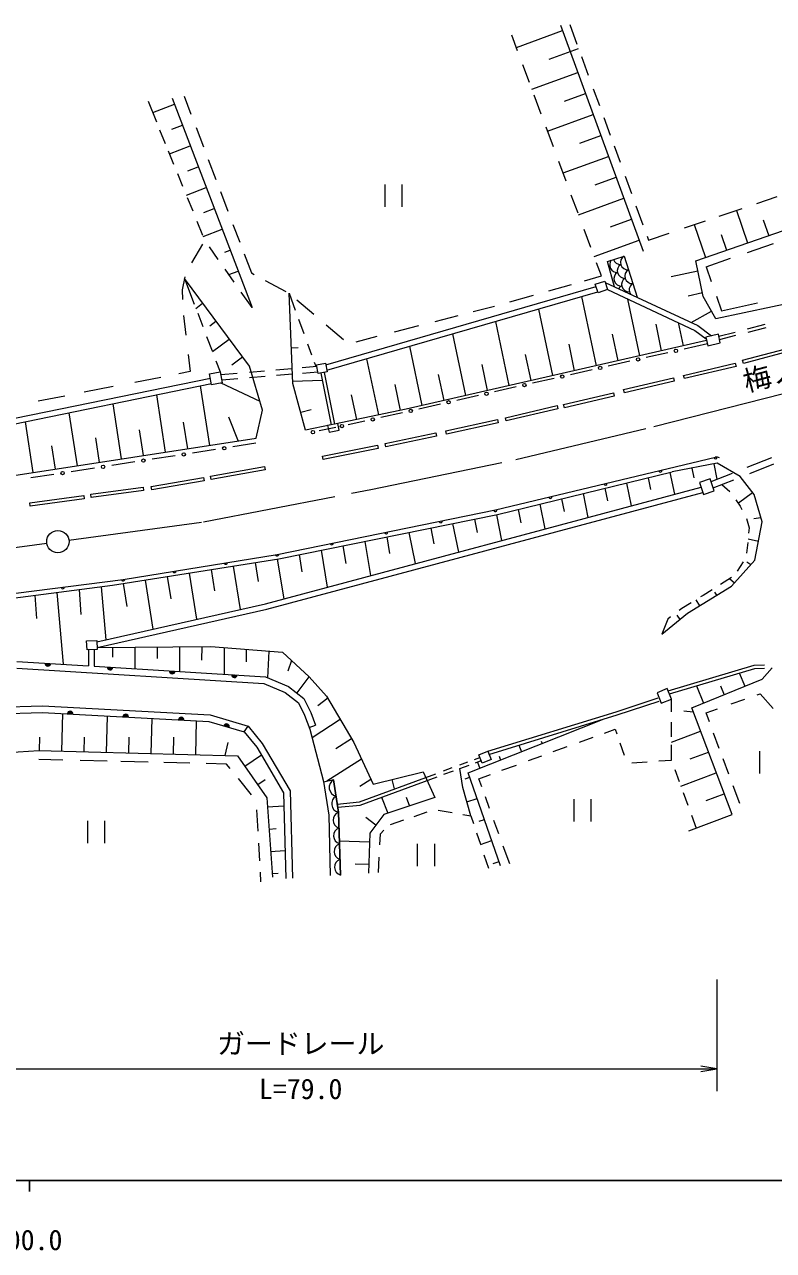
# Model space of a CAD drawing. Units: millimetres, scale not verified. Extents: x 40000 to 680000, y 20000 to 380000.
# Drawn here: x 367566 to 434692, y 198715 to 308657 of the extents above; entities that cross this region are included whole.
import ezdxf
from ezdxf.enums import TextEntityAlignment as Align

# ---------------------------------------------------------------- set-up
doc = ezdxf.new("R2010")
doc.units = ezdxf.units.MM
doc.header["$LTSCALE"] = 1000
doc.linetypes.add('CHAIN', pattern=[18.5, 12, -1.5, 3.5, -1.5])
for name, color, linetype, lineweight in [('M-BGD', 7, 'Continuous', 13), ('M-BMK', 2, 'CHAIN', 13), ('M-BMK-SRVR', 3, 'Continuous', 13), ('M-STR-HTXT', 7, 'Continuous', 13), ('M-STR-STR3', 7, 'Continuous', 13), ('M-TTL-BAND', 7, 'Continuous', 25)]:
    doc.layers.add(name, color=color, linetype=linetype, lineweight=lineweight)
doc.styles.add('ＭＳ ゴシック', font='')
doc.styles.get('ＭＳ ゴシック').set_extended_font_data('MS Gothic')

# ---------------------------------------------------------------- blocks, each defined once
blk = doc.blocks.new('open_arrow')
at = {"color": 0, "linetype": 'Continuous', "lineweight": -2}
blk.add_lwpolyline([(7.5, 1.25), (0, 0), (7.5, -1.25)], dxfattribs=at)

msp = doc.modelspace()

# ---------------------------------------------------------------- linework, layer by layer
at = {"layer": 'M-BGD'}
for p, q in [((411647, 306598), (415783, 308108)), ((415600, 308610), (423008, 288319)), ((416434, 308657), (417078, 306892)), ((427721, 287462), (488529, 308443)), ((411762, 306290), (411235, 307708)), ((414590, 305543), (417220, 306504)), ((417483, 305784), (418093, 304112)), ((412818, 303449), (412230, 305031)), ((413041, 302849), (417155, 304351)), ((415962, 301786), (417841, 302472)), ((418535, 302903), (419088, 301388)), ((379411, 299910), (378664, 301747)), ((379064, 300762), (380997, 301500)), ((380785, 302056), (387958, 283275)), ((381874, 302226), (382481, 300628)), ((413871, 300618), (413239, 302316)), ((414436, 299100), (418527, 300593)), ((419476, 300327), (420061, 298725)), ((380206, 297957), (379703, 299192)), ((380776, 299275), (381710, 299632)), ((382938, 299426), (383594, 297700)), ((414965, 297677), (414310, 299438)), ((417334, 298029), (419213, 298715)), ((380957, 296111), (380477, 297290)), ((380572, 297056), (382424, 297764)), ((420411, 297765), (420939, 296318)), ((382203, 295539), (383138, 295895)), ((384035, 296540), (384715, 294752)), ((416108, 294601), (415445, 296384)), ((415830, 295350), (419899, 296836)), ((381763, 294130), (381301, 295266)), ((418706, 294271), (420584, 294957)), ((421405, 295043), (421966, 293507)), ((382080, 293350), (383851, 294027)), ((385118, 293691), (385792, 291919)), ((399886, 292308), (399886, 294308)), ((401386, 294308), (401386, 292308)), ((382667, 291906), (382180, 293105)), ((417174, 291735), (416574, 293349)), ((417224, 291601), (421270, 293079)), ((433205, 292614), (435038, 293234)), ((383631, 291802), (384565, 292159)), ((422370, 292400), (422998, 290679)), ((429833, 291473), (431897, 292172)), ((431367, 291992), (432375, 289068)), ((383546, 289748), (383041, 290988)), ((383587, 289644), (385278, 290290)), ((386245, 290727), (386853, 289128)), ((418321, 288650), (417712, 290289)), ((420078, 290514), (421956, 291200)), ((426730, 290423), (428614, 291061)), ((427577, 290710), (428594, 287763)), ((433777, 291138), (434266, 289720)), ((418618, 287852), (422642, 289321)), ((423369, 289664), (423492, 289328)), ((423492, 289328), (425356, 289958)), ((429996, 289833), (430485, 288416)), ((383509, 288972), (382518, 287287)), ((384933, 287592), (384136, 288730)), ((385525, 288243), (385992, 288422)), ((387248, 288087), (387898, 286379)), ((432355, 288214), (434690, 289020)), ((419267, 286107), (418824, 287299)), ((419804, 287399), (421297, 287883)), ((420433, 285139), (419804, 287399)), ((421297, 287883), (422464, 284192)), ((421297, 287883), (422464, 284192)), ((428406, 284266), (427721, 287462)), ((428646, 286935), (430851, 287696)), ((381919, 286022), (381690, 284876)), ((387722, 278030), (381889, 285871)), ((381889, 285871), (382772, 283578)), ((386362, 285552), (385541, 286725)), ((385881, 286239), (386706, 286553)), ((387898, 286379), (388150, 286243)), ((417744, 285675), (419267, 286107)), ((425530, 286059), (427912, 286570)), ((428646, 286935), (429111, 285613)), ((381690, 284876), (381732, 284002)), ((389135, 285711), (390976, 284717)), ((394558, 278152), (418791, 285151)), ((414545, 284766), (416588, 285347)), ((418720, 285370), (419572, 285647)), ((418967, 284609), (418720, 285370)), ((419819, 284886), (418967, 284609)), ((419572, 285647), (419819, 284886)), ((419613, 285521), (427901, 281657)), ((419803, 284881), (427643, 281226)), ((443595, 285243), (429525, 282256)), ((382916, 283205), (383531, 283663)), ((387958, 283275), (386982, 284667)), ((391602, 276469), (391277, 284568)), ((391277, 284568), (391835, 283038)), ((391986, 283961), (393494, 282670)), ((394652, 277659), (418945, 284675)), ((411058, 283776), (413171, 284376)), ((417485, 284253), (418787, 278062)), ((421619, 284034), (422687, 278954)), ((427053, 284340), (428331, 284614)), ((429525, 282256), (428406, 284266)), ((429573, 284299), (430041, 282969)), ((430041, 282969), (433266, 283687)), ((381813, 282563), (382020, 280784)), ((383088, 282759), (383548, 281564)), ((404371, 282031), (406425, 282559)), ((407790, 282910), (409687, 283398)), ((413632, 283141), (414887, 277169)), ((427319, 281929), (429142, 282945)), ((384175, 281650), (384725, 282059)), ((392134, 282220), (392592, 280962)), ((394615, 281711), (396153, 280396)), ((400717, 281092), (402894, 281652)), ((409778, 282028), (410988, 276277)), ((424135, 281788), (424637, 279400)), ((426151, 281922), (426587, 279846)), ((427901, 281657), (429134, 280739)), ((432367, 281367), (433945, 281779)), ((432413, 281069), (434042, 281494)), ((383884, 280693), (384380, 279406)), ((384409, 279331), (385919, 280454)), ((397292, 280212), (399179, 280697)), ((405925, 280915), (407088, 275385)), ((420238, 280883), (420737, 278508)), ((427643, 281226), (428675, 280457)), ((429752, 280879), (428637, 280627)), ((428637, 280627), (428814, 279847)), ((429928, 280099), (429752, 280879)), ((429794, 280695), (431265, 281079)), ((429860, 280402), (431324, 280784)), ((392100, 279661), (391475, 279636)), ((392932, 280032), (393293, 279043)), ((428704, 280330), (401770, 274169)), ((402071, 279802), (403188, 274493)), ((416340, 279979), (416837, 277615)), ((428772, 280031), (426683, 279558)), ((428814, 279847), (429928, 280099)), ((431923, 278549), (436380, 279729)), ((436457, 279439), (432000, 278259)), ((382220, 279067), (382399, 277529)), ((384726, 278507), (385113, 277501)), ((386148, 278132), (387112, 278849)), ((393538, 278371), (393672, 278004)), ((393727, 278141), (394531, 278294)), ((394531, 278294), (394680, 277508)), ((398218, 278689), (399279, 273645)), ((408546, 278169), (409038, 275831)), ((412443, 279074), (412938, 276723)), ((421830, 278460), (419889, 278020)), ((425227, 279229), (423286, 278789)), ((426635, 277194), (431268, 278287)), ((431268, 278287), (431336, 277995)), ((432000, 278259), (431923, 278549)), ((382399, 277529), (381382, 277330)), ((384153, 277329), (385113, 277501)), ((384330, 276345), (384153, 277329)), ((385113, 277501), (385290, 276517)), ((385154, 277274), (386623, 277400)), ((387718, 277494), (389084, 277611)), ((388902, 274065), (387722, 278030)), ((387741, 276994), (389127, 277113)), ((390086, 277697), (391520, 277820)), ((390137, 277199), (391585, 277323)), ((392458, 277900), (393751, 278011)), ((392477, 277400), (393845, 277517)), ((393876, 277355), (393727, 278141)), ((394680, 277508), (393876, 277355)), ((394132, 277404), (395049, 272751)), ((394427, 277460), (395342, 272817)), ((404649, 277265), (405138, 274939)), ((418434, 277690), (416493, 277251)), ((426704, 276902), (426635, 277194)), ((431336, 277995), (426704, 276902)), ((365352, 273078), (384222, 276947)), ((365418, 272582), (384310, 276455)), ((375519, 276182), (372920, 275673)), ((379784, 277017), (377441, 276558)), ((383316, 276251), (384135, 270909)), ((385290, 276517), (384330, 276345)), ((388671, 274842), (385196, 276500)), ((385243, 276779), (386675, 276902)), ((394262, 276745), (391596, 276638)), ((392760, 272274), (391602, 276469)), ((400751, 276360), (401238, 274047)), ((411640, 276152), (409699, 275713)), ((415037, 276921), (413096, 276482)), ((421260, 275927), (425718, 276976)), ((425786, 276684), (421329, 275635)), ((425718, 276976), (425786, 276684)), ((371169, 275330), (368795, 274865)), ((379392, 275447), (380182, 270302)), ((396854, 275455), (397322, 273233)), ((408243, 275383), (406302, 274943)), ((415885, 274572), (420343, 275621)), ((420411, 275329), (415954, 274280)), ((420343, 275621), (420411, 275329)), ((421329, 275635), (421260, 275927)), ((371545, 273838), (372274, 269089)), ((375469, 274642), (376228, 269696)), ((388327, 271552), (388902, 274065)), ((393243, 274114), (392322, 273860)), ((401770, 274169), (395342, 272817)), ((401449, 273845), (399508, 273405)), ((404846, 274614), (402905, 274174)), ((410676, 273398), (415291, 274493)), ((415360, 274201), (410746, 273106)), ((415291, 274493), (415360, 274201)), ((415954, 274280), (415885, 274572)), ((367622, 273033), (368320, 268483)), ((381790, 273006), (382158, 270606)), ((385860, 273465), (386706, 271303)), ((395048, 272755), (392760, 272274)), ((395651, 272880), (394732, 272684)), ((394732, 272684), (394857, 272097)), ((395776, 272293), (395651, 272880)), ((398053, 273075), (396567, 272763)), ((405322, 272215), (409966, 273221)), ((410030, 272928), (405386, 271922)), ((409966, 273221), (410030, 272928)), ((410746, 273106), (410676, 273398)), ((373914, 271590), (374251, 269393)), ((377852, 272298), (378205, 269999)), ((395453, 272529), (393967, 272217)), ((394857, 272097), (395776, 272293)), ((399880, 271091), (404435, 272038)), ((404496, 271744), (399941, 270797)), ((404435, 272038), (404496, 271744)), ((405386, 271922), (405322, 272215)), ((366230, 268162), (388327, 271552)), ((369975, 270883), (370297, 268786)), ((384686, 270543), (382617, 270225)), ((388307, 271100), (386238, 270782)), ((394260, 269937), (399199, 270943)), ((399259, 270649), (394319, 269643)), ((399199, 270943), (399259, 270649)), ((399941, 270797), (399880, 271091)), ((377445, 269429), (375376, 269111)), ((381066, 269986), (378997, 269668)), ((394319, 269643), (394260, 269937)), ((409767, 265125), (429482, 269855)), ((432346, 268957), (434533, 269823)), ((370204, 268315), (368136, 267997)), ((373825, 268872), (371756, 268554)), ((384233, 268162), (389076, 269014)), ((389128, 268718), (384285, 267866)), ((389076, 269014), (389128, 268718)), ((409947, 264706), (425614, 268529)), ((425839, 266526), (425442, 268487)), ((429633, 269306), (425614, 268529)), ((427578, 268015), (427404, 268875)), ((429096, 267669), (431030, 268435)), ((429645, 267886), (429368, 269254)), ((431710, 268137), (429633, 269306)), ((432579, 268404), (434720, 269252)), ((378925, 267232), (383613, 268045)), ((378977, 266936), (378925, 267232)), ((383664, 267750), (378977, 266936)), ((383613, 268045), (383664, 267750)), ((384285, 267866), (384233, 268162)), ((389153, 256706), (428211, 267161)), ((421968, 265490), (421553, 267538)), ((423713, 266947), (423498, 268013)), ((429018, 267902), (428070, 267586)), ((428070, 267586), (428425, 266519)), ((429374, 266835), (429018, 267902)), ((429286, 267099), (431128, 267829)), ((430066, 267408), (430787, 266782)), ((432956, 266502), (431710, 268137)), ((368039, 265760), (372881, 266418)), ((372922, 266121), (368079, 265462)), ((372881, 266418), (372922, 266121)), ((373501, 266534), (378189, 267154)), ((373541, 266237), (373501, 266534)), ((378228, 266857), (373541, 266237)), ((378189, 267154), (378228, 266857)), ((389273, 256220), (428370, 266686)), ((415950, 264978), (415720, 266115)), ((418096, 264453), (417664, 266589)), ((419836, 265939), (419609, 267064)), ((428425, 266519), (429374, 266835)), ((431562, 265753), (432805, 266700)), ((433683, 264061), (432956, 266502)), ((368079, 265462), (368039, 265760)), ((390202, 261143), (409767, 265125)), ((412071, 263980), (411831, 265165)), ((414225, 263417), (413775, 265640)), ((431332, 266043), (431710, 265463)), ((431710, 265463), (431862, 265166)), ((390364, 260743), (409947, 264706)), ((406482, 261344), (405965, 263900)), ((408165, 263114), (407925, 264297)), ((410354, 262381), (409886, 264691)), ((432281, 264347), (432515, 263516)), ((432925, 264348), (433568, 264448)), ((433008, 260634), (433683, 264061)), ((402611, 260308), (402044, 263106)), ((404289, 262098), (404005, 263503)), ((432515, 263516), (432468, 263055)), ((396389, 260332), (396136, 261911)), ((398591, 259232), (398098, 262308)), ((400296, 261233), (400060, 262705)), ((432380, 262202), (432307, 261491)), ((432413, 262521), (433344, 262337)), ((375444, 258365), (390364, 260743)), ((376412, 258902), (390202, 261143)), ((390822, 257152), (390251, 260720)), ((392459, 259578), (392213, 261117)), ((394707, 258192), (394174, 261514)), ((430931, 258297), (433008, 260634)), ((432307, 261491), (432287, 261260)), ((383014, 255317), (382350, 259465)), ((384629, 257879), (384325, 259780)), ((386924, 256201), (386300, 260095)), ((388546, 258718), (388275, 260410)), ((431984, 260486), (431424, 259648)), ((432294, 260483), (432658, 260241)), ((354568, 255697), (375444, 258365)), ((355157, 256172), (376412, 258902)), ((376752, 256478), (376425, 258519)), ((379105, 254433), (378399, 258836)), ((380696, 257142), (380374, 259152)), ((430931, 259076), (429957, 258449)), ((430763, 258968), (431190, 258588)), ((368661, 255402), (368511, 257479)), ((371073, 251283), (370483, 257731)), ((372647, 255736), (372485, 257986)), ((374889, 253480), (374453, 258238)), ((426985, 255883), (430931, 258297)), ((428387, 257467), (428153, 257323)), ((429188, 257960), (428387, 257467)), ((429396, 257762), (429577, 257469)), ((374052, 253290), (389153, 256706)), ((374075, 252783), (389273, 256220)), ((426492, 256298), (426240, 256108)), ((427302, 256798), (426492, 256298)), ((427729, 257062), (428051, 256535)), ((424700, 253988), (426985, 255883)), ((425219, 255338), (424700, 253988)), ((425473, 255530), (425219, 255338)), ((426044, 255692), (426288, 255304)), ((373130, 253382), (374046, 253423)), ((373167, 252583), (373130, 253382)), ((374046, 253423), (374083, 252624)), ((374075, 252783), (384252, 252871)), ((384252, 252871), (390692, 252371)), ((374083, 252624), (373167, 252583)), ((373303, 252589), (373303, 251146)), ((373803, 252612), (373803, 251115)), ((375483, 251937), (375476, 252795)), ((377492, 250887), (377476, 252812)), ((379474, 251802), (379475, 252830)), ((381494, 250640), (381475, 252847)), ((383472, 251663), (383475, 252864)), ((385497, 250393), (385476, 252776)), ((387472, 251499), (387475, 252621)), ((389366, 250081), (389479, 252465)), ((390692, 252371), (393067, 250151)), ((366875, 250941), (389025, 249574)), ((366881, 251542), (373303, 251146)), ((373803, 251115), (389167, 250167)), ((391502, 251613), (391170, 250652)), ((425255, 248913), (432965, 251214)), ((425370, 248634), (433014, 250916)), ((432965, 251214), (433902, 251245)), ((433014, 250916), (433874, 250944)), ((433680, 249946), (434573, 250966)), ((389025, 249574), (390924, 248755)), ((389167, 250167), (391230, 249277)), ((393056, 250164), (391964, 248715)), ((393067, 250151), (394630, 248432)), ((427363, 247378), (433680, 249946)), ((431631, 250503), (432116, 249310)), ((390924, 248755), (392127, 247835)), ((391230, 249277), (392605, 248225)), ((425178, 249099), (424254, 248719)), ((424254, 248719), (424638, 247783)), ((425563, 248163), (425178, 249099)), ((427780, 249354), (428410, 247804)), ((429935, 249365), (430263, 248557)), ((433243, 248558), (433496, 248648)), ((433496, 248648), (434664, 247313)), ((362232, 247357), (369178, 247560)), ((369178, 247560), (384198, 246746)), ((392127, 247835), (392659, 246735)), ((392605, 248225), (393212, 246971)), ((394745, 248236), (393843, 247561)), ((394630, 248432), (397068, 244275)), ((420605, 247025), (424356, 248269)), ((420697, 246740), (424450, 247984)), ((424638, 247783), (425563, 248163)), ((425560, 247008), (425563, 248163)), ((430987, 237800), (427363, 247378)), ((430910, 247725), (432136, 248162)), ((362254, 246757), (369171, 246959)), ((369171, 246959), (384096, 246150)), ((370974, 246862), (370886, 243488)), ((374970, 246645), (374885, 243384)), ((378966, 246428), (378883, 243279)), ((384198, 246746), (387597, 245744)), ((392659, 246735), (393135, 245466)), ((393212, 246971), (393639, 245831)), ((395865, 246327), (393338, 244690)), ((407332, 241536), (419525, 246380)), ((409092, 243489), (420605, 247025)), ((409180, 243202), (420697, 246740)), ((427507, 246995), (426657, 247092)), ((428650, 246918), (429673, 247283)), ((428945, 246125), (428650, 246918)), ((382961, 246212), (382882, 243175)), ((384096, 246150), (387250, 245220)), ((387250, 245220), (387597, 245744)), ((387250, 245220), (388383, 243845)), ((387597, 245744), (388877, 244189)), ((393077, 245620), (393639, 245831)), ((393135, 245466), (394368, 240759)), ((419539, 245114), (420495, 245461)), ((420495, 245461), (420640, 245052)), ((425551, 244305), (428156, 245282)), ((425552, 244776), (425557, 246096)), ((368919, 244760), (368887, 243541)), ((372920, 244756), (372885, 243436)), ((376921, 244752), (376884, 243332)), ((380922, 244747), (380883, 243227)), ((385549, 243105), (385806, 244280)), ((388877, 244189), (391365, 239929)), ((396877, 244600), (395478, 243694)), ((397068, 244275), (398819, 240524)), ((413866, 244387), (413954, 244167)), ((417314, 244306), (418532, 244748)), ((420930, 244233), (421325, 243120)), ((429834, 243729), (429318, 245119)), ((354835, 242728), (368862, 243541)), ((368862, 243541), (386649, 243076)), ((386649, 243076), (389284, 239317)), ((388794, 243141), (387325, 242111)), ((388383, 243845), (390769, 239760)), ((408286, 243175), (409092, 243489)), ((408576, 242429), (408286, 243175)), ((409092, 243489), (409383, 242744)), ((410101, 243030), (410236, 242690)), ((411858, 244025), (412095, 243428)), ((412735, 242642), (413946, 243082)), ((414959, 243450), (416207, 243904)), ((425546, 242693), (425550, 244047)), ((427241, 242803), (428863, 243411)), ((433481, 241499), (433481, 243499)), ((370985, 242694), (368836, 242746)), ((374958, 242599), (372539, 242657)), ((378643, 242510), (376205, 242569)), ((382371, 242420), (380039, 242476)), ((385680, 242340), (383844, 242384)), ((386003, 241942), (385680, 242340)), ((397761, 242790), (394675, 240790)), ((405121, 241726), (405901, 242013)), ((406576, 241941), (407413, 242249)), ((406852, 240222), (406576, 241941)), ((406585, 242264), (407301, 242528)), ((407903, 242749), (408383, 242926)), ((407985, 242460), (408492, 242646)), ((408151, 242521), (408378, 241952)), ((409383, 242744), (408576, 242429)), ((410358, 241778), (411646, 242246)), ((422002, 242455), (423378, 242547)), ((424417, 242617), (425546, 242693)), ((430684, 241441), (430173, 242816)), ((387921, 239579), (386741, 241033)), ((389119, 240912), (388480, 240464)), ((395267, 240925), (394378, 240722)), ((395703, 238011), (395267, 240925)), ((395267, 240925), (395703, 238011)), ((397582, 238953), (404430, 241471)), ((398615, 240960), (397613, 240310)), ((397650, 238658), (404536, 241191)), ((398819, 240524), (403289, 241649)), ((400730, 240111), (400518, 240952)), ((403289, 241649), (404351, 239336)), ((405162, 241421), (406024, 241738)), ((407054, 241007), (407467, 241151)), ((410239, 233196), (407332, 241536)), ((408280, 241023), (409317, 241400)), ((408550, 240280), (408280, 241023)), ((425856, 241841), (426241, 240784)), ((426399, 240351), (429571, 241541)), ((390769, 239760), (390972, 232075)), ((391365, 239929), (391571, 232091)), ((394368, 240759), (394839, 237755)), ((407567, 237689), (406852, 240222)), ((426607, 239778), (427018, 238649)), ((431663, 238803), (431079, 240376)), ((389284, 239317), (389785, 232181)), ((395592, 238754), (397582, 238953)), ((395636, 238457), (397650, 238658)), ((399558, 239360), (400140, 237932)), ((404351, 239336), (399756, 237804)), ((401767, 239377), (402061, 238573)), ((407213, 238944), (408125, 239262)), ((409248, 238353), (408871, 239393)), ((416823, 237196), (416823, 239196)), ((418323, 239196), (418323, 237196)), ((428646, 239058), (430279, 239670)), ((388502, 236325), (388398, 238241)), ((390801, 238566), (389344, 238464)), ((394839, 237755), (394951, 232351)), ((395873, 232374), (395703, 238011)), ((395703, 238011), (395873, 232374)), ((398154, 237568), (399061, 236883)), ((399756, 237804), (398506, 236148)), ((402480, 237645), (403660, 238046)), ((404637, 238196), (405887, 237980)), ((406863, 237811), (407567, 237689)), ((407567, 237689), (407796, 237010)), ((427115, 236348), (430987, 237800)), ((427342, 237760), (427767, 236592)), ((373232, 235252), (373232, 237252)), ((374732, 237252), (374732, 235252)), ((390131, 236514), (389484, 236469)), ((399463, 236068), (399759, 236401)), ((400357, 236922), (401555, 237330)), ((408319, 237212), (408783, 237374)), ((410074, 236075), (409636, 237283)), ((395780, 235448), (398479, 235354)), ((398506, 236148), (398381, 232553)), ((399414, 235104), (399463, 236068)), ((408083, 236157), (408424, 235141)), ((408428, 235132), (409441, 235485)), ((388648, 233670), (388561, 235248)), ((390906, 234564), (389624, 234474)), ((402802, 233170), (402802, 235170)), ((404302, 235170), (404302, 233170)), ((408741, 234201), (409144, 233001)), ((411052, 233376), (410469, 234985)), ((397193, 233398), (398409, 233356)), ((399287, 232607), (399357, 233988)), ((409584, 233417), (410099, 233596)), ((388751, 231776), (388704, 232633)), ((390306, 232517), (389764, 232479))]:
    msp.add_line(p, q, dxfattribs=at)
for centre in [(425955, 279394), (422558, 278624), (415765, 277086), (419161, 277855), (412368, 276317), (405574, 274779), (408971, 275548), (402177, 274009), (396010, 272646), (398781, 273240), (393410, 272100), (385462, 270662), (378221, 269548), (381842, 270105), (370980, 268434), (374601, 268991)]:
    msp.add_circle(centre, 150, dxfattribs=at)
for centre, radius, start, end in [((420674, 287097), 666, 141.45391, 273.09609), ((420970, 287813), 666, 200.90787, 273.09609), ((421359, 286583), 666, 121.99043, 273.09609), ((421650, 287318), 666, 121.99043, 273.09609), ((421063, 285867), 666, 121.99043, 273.09609), ((421748, 285352), 666, 121.99043, 273.09609), ((422039, 286087), 666, 121.99043, 273.09609), ((421400, 284636), 666, 121.99043, 150.92736), ((422428, 284857), 666, 121.99043, 216.91914), ((429482, 269855), 150, 193.49026, 13.49026), ((429598, 269369), 500, 58.49026, 103.49026), ((424553, 268672), 150, 193.49026, 13.49026), ((419625, 267490), 150, 193.49026, 13.49026), ((414696, 266308), 150, 193.49026, 13.49026), ((409767, 265125), 150, 191.50605, 13.49026), ((404876, 264130), 150, 191.50605, 11.50605), ((399985, 263134), 150, 191.50605, 11.50605), ((395094, 262138), 150, 191.50605, 11.50605), ((390202, 261143), 150, 189.22737, 11.50605), ((381009, 259649), 150, 189.22737, 9.22737), ((385606, 260396), 150, 189.22737, 9.22737), ((376412, 258902), 150, 187.31902, 9.22737), ((370986, 258205), 150, 187.31902, 7.31902), ((369666, 251370), 250, 176.46898, 356.46898), ((369666, 251370), 200, 176.46898, 356.46898), ((369666, 251370), 150, 176.46898, 356.46898), ((369666, 251370), 100, 176.46898, 356.46898), ((369666, 251370), 50, 176.46898, 356.46898), ((375238, 251026), 250, 176.46898, 356.46898), ((375238, 251026), 200, 176.46898, 356.46898), ((375238, 251026), 150, 176.46898, 356.46898), ((375238, 251026), 100, 176.46898, 356.46898), ((375238, 251026), 50, 176.46898, 356.46898), ((380810, 250682), 250, 176.46898, 356.46898), ((380810, 250682), 200, 176.46898, 356.46898), ((380810, 250682), 150, 176.46898, 356.46898), ((380810, 250682), 100, 176.46898, 356.46898), ((380810, 250682), 50, 176.46898, 356.46898), ((386381, 250339), 250, 176.46898, 356.46898), ((386381, 250339), 200, 176.46898, 356.46898), ((386381, 250339), 150, 176.46898, 356.46898), ((386381, 250339), 100, 176.46898, 356.46898), ((386381, 250339), 50, 176.46898, 356.46898), ((371658, 246824), 250, 356.89757, 176.89757), ((371658, 246824), 200, 356.89757, 176.89757), ((371658, 246824), 150, 356.89757, 176.89757), ((371658, 246824), 100, 356.89757, 176.89757), ((371658, 246824), 50, 356.89757, 176.89757), ((376633, 246555), 250, 356.89757, 176.89757), ((376633, 246555), 200, 356.89757, 176.89757), ((376633, 246555), 150, 356.89757, 176.89757), ((376633, 246555), 100, 356.89757, 176.89757), ((376633, 246555), 50, 356.89757, 176.89757), ((381608, 246285), 250, 356.89757, 176.89757), ((381608, 246285), 200, 356.89757, 176.89757), ((381608, 246285), 150, 356.89757, 176.89757), ((381608, 246285), 100, 356.89757, 176.89757), ((381608, 246285), 50, 356.89757, 176.89757), ((385673, 245685), 250, 343.5707, 163.5707), ((385673, 245685), 200, 343.5707, 163.5707), ((385673, 245685), 150, 343.5707, 163.5707), ((385673, 245685), 100, 343.5707, 163.5707), ((385673, 245685), 50, 343.5707, 163.5707), ((395665, 240240), 792, 120.14165, 256.8471), ((395883, 238783), 792, 120.14165, 256.8471), ((395971, 237314), 747, 111.03816, 252.4216), ((396013, 235905), 747, 111.03816, 252.4216), ((396056, 234496), 747, 111.03816, 252.4216), ((396098, 233086), 747, 111.03816, 252.4216)]:
    msp.add_arc(centre, radius, start, end, dxfattribs=at)
at = {"layer": 'M-BMK'}
for p, q in [((423965, 272604), (436647, 275843)), ((411595, 269639), (423965, 272604)), ((398597, 266960), (411595, 269639)), ((383607, 264058), (398597, 266960)), ((371544, 262420), (383607, 264058)), ((365812, 261641), (369562, 262150))]:
    msp.add_line(p, q, dxfattribs=at)
at = {"layer": 'M-BMK-SRVR'}
msp.add_circle((370553, 262285), 1000, dxfattribs=at)
at = {"layer": 'M-STR-STR3'}
for p, q in [((429631, 223003), (429631, 213003)), ((355013, 215003), (429631, 215003))]:
    msp.add_line(p, q, dxfattribs=at)
at = {"layer": 'M-TTL-BAND'}
for p, q in [((40000, 205000), (579000, 205000)), ((368000, 205000), (368000, 204000))]:
    msp.add_line(p, q, dxfattribs=at)

# ---------------------------------------------------------------- block references
at = {"layer": 'M-STR-STR3', "xscale": 193, "yscale": 193, "rotation": 180}
msp.add_blockref('open_arrow', (429631, 215003), dxfattribs=at)

# ---------------------------------------------------------------- texts
at = {"layer": 'M-STR-HTXT', "style": 'ＭＳ ゴシック'}
msp.add_text('梅ノ木バス停', height=1833, rotation=14.931, dxfattribs=at).set_placement((432391, 275169), align=Align.BOTTOM_LEFT)
at = {"layer": 'M-STR-STR3', "style": 'ＭＳ ゴシック'}
for s, p in [('ガードレール', (384822, 215800)), ('L=79.0', (388572, 211741))]:
    msp.add_text(s, height=1833, dxfattribs=at).set_placement(p, align=Align.BOTTOM_LEFT)
at = {"layer": 'M-TTL-BAND', "style": 'ＭＳ ゴシック'}
msp.add_text('300.0', height=1833, dxfattribs=at).set_placement((367844, 198195), align=Align.BOTTOM_CENTER)

doc.saveas('drawing.dxf')
